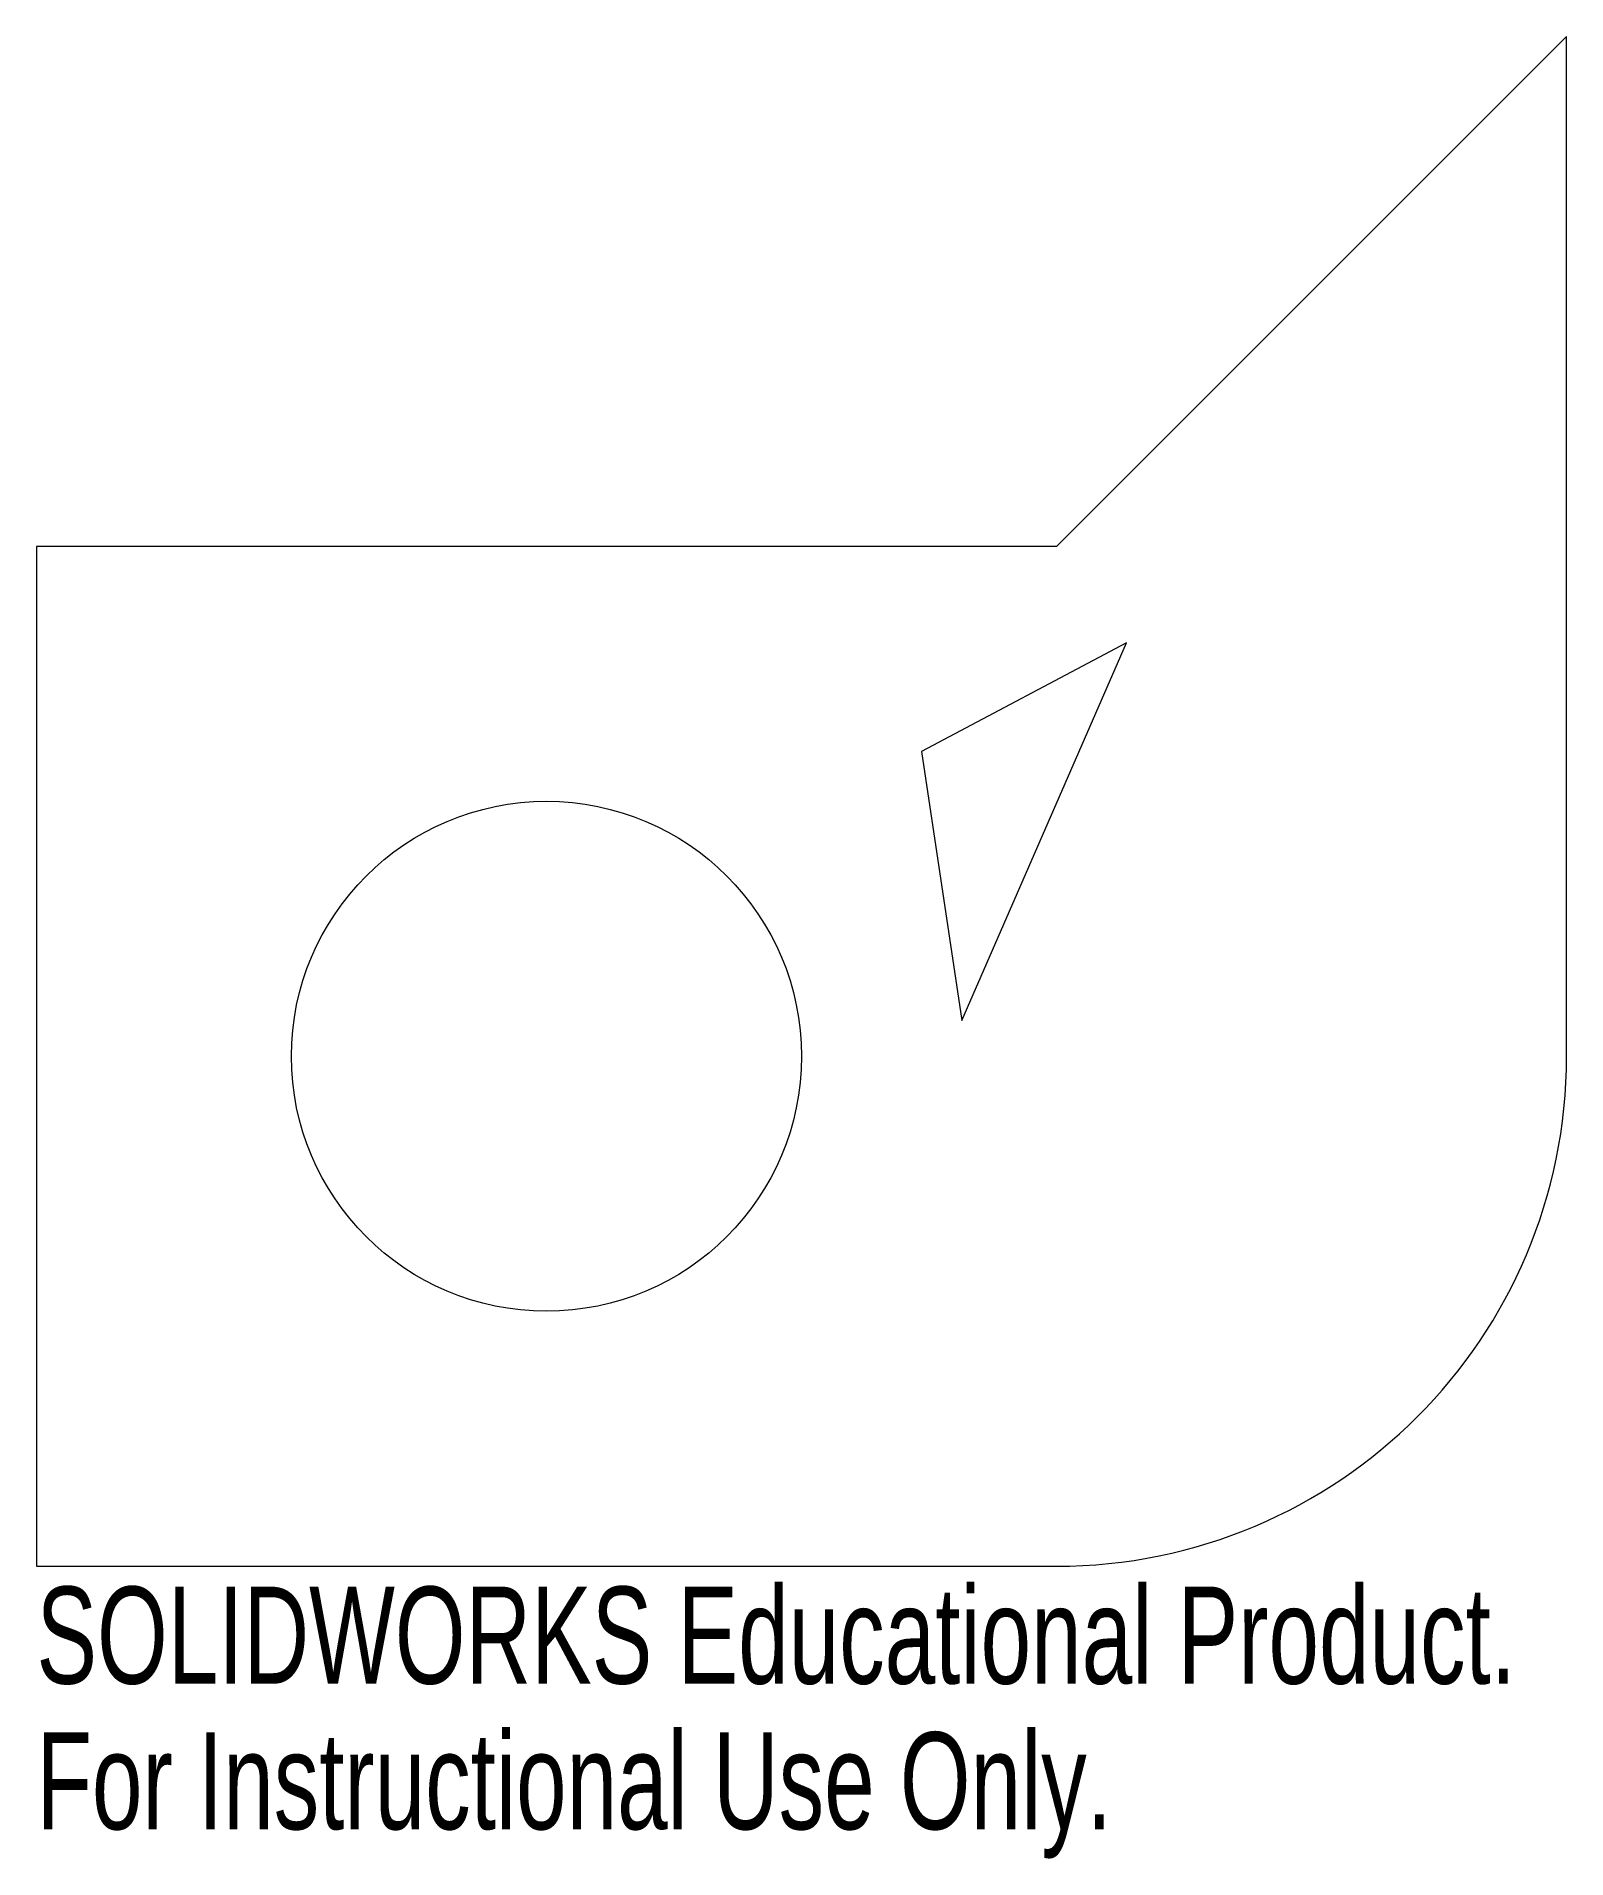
# Model space of a CAD drawing. Header units: inches. Extents: x -1 to 2, y -1.57 to 2.
import ezdxf

# ---------------------------------------------------------------- set-up
doc = ezdxf.new("R2010")
doc.units = ezdxf.units.IN
doc.header["$MEASUREMENT"] = 0
doc.styles.add('SLDTEXTSTYLE0', font='TXT', dxfattribs={"width": 0.7})

msp = doc.modelspace()

# ---------------------------------------------------------------- linework, layer by layer
at = {"color": 7, "linetype": 'Continuous', "lineweight": 15}
for p, q in [((2, 2), (1, 1)), ((2, 0), (2, 2)), ((-1, 1), (-1, -1)), ((1, 1), (-1, 1)), ((1.1374, 0.8107), (0.7355, 0.5979)), ((0.8143, 0.0699), (1.1374, 0.8107)), ((0.7355, 0.5979), (0.8143, 0.0699)), ((-1, -1), (1, -1))]:
    msp.add_line(p, q, dxfattribs=at)
msp.add_circle((0, 0), 0.5, dxfattribs=at)
msp.add_arc((1, 0), 1, 270, 0, dxfattribs=at)

# ---------------------------------------------------------------- texts
at = {"color": 7, "linetype": 'Continuous', "char_height": 0.1903, "attachment_point": 1, "style": 'SLDTEXTSTYLE0'}
for s, insert in [('SOLIDWORKS Educational Product.', (-1, -1.0401)), ('For Instructional Use Only.', (-1, -1.3256))]:
    msp.add_mtext(s, dxfattribs=dict(at, insert=insert))

doc.saveas('drawing.dxf')
